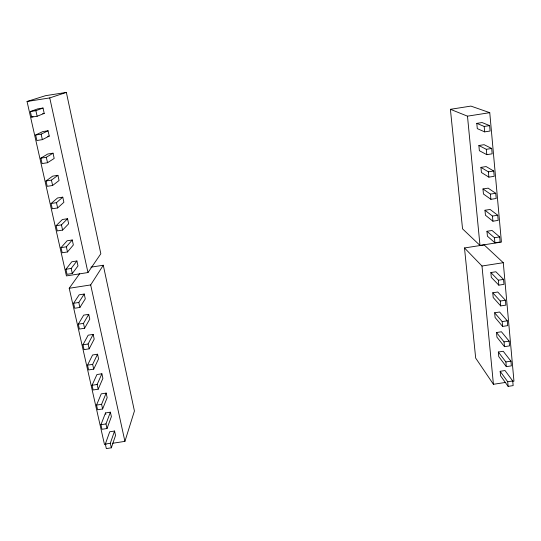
<?xml version="1.0" encoding="UTF-8"?>
<svg xmlns="http://www.w3.org/2000/svg" width="541" height="541" viewBox="0 0 541 541"><rect width="100%" height="100%" fill="white"/><g stroke="black" fill="none" stroke-linecap="round" stroke-linejoin="round"><path stroke-width="0.81" d="M112.663 443.262L124.917 441.361L134.425 411.004L103.284 265.246L90.902 267.173M111.324 447.813L115.544 435.451L114.564 431.028L109.722 431.779L105.319 444.053L106.34 448.584L111.324 447.813L110.31 443.282L114.564 431.028M107.01 428.519L111.378 416.651L110.384 412.181L105.515 412.939L100.957 424.705L101.992 429.297L107.01 428.519L105.982 423.928L110.384 412.181M102.634 408.976L107.165 397.628L106.158 393.097L101.255 393.855L96.541 405.108L97.59 409.76L102.634 408.976L101.593 404.323L106.158 393.097M98.205 389.189L102.898 378.362L101.884 373.777L96.947 374.541L92.065 385.266L93.126 389.973L98.205 389.189L97.15 384.475L101.884 373.777M93.721 369.145L98.577 358.859L97.549 354.213L92.585 354.984L87.534 365.161L88.609 369.936L93.721 369.145L92.653 364.37L97.549 354.213M89.177 348.837L94.202 339.106L93.16 334.406L88.169 335.183L82.942 344.806L84.038 349.635L89.177 348.837L88.095 344.002L93.16 334.406M84.579 328.265L89.772 319.109L88.717 314.348L83.693 315.132L78.296 324.174L79.399 329.07L84.579 328.265L83.483 323.369L88.717 314.348M79.912 307.43L85.289 298.855L84.22 294.034L79.162 294.825L73.583 303.278L74.699 308.242L79.912 307.43L78.803 302.466L84.22 294.034M124.917 441.361L90.678 284.931L103.284 265.246M87.973 272.549L100.829 253.756L66.36 92.416L45.505 95.689L27.05 101.485L66.428 275.91L87.973 272.549L49.752 97.914L66.36 92.416M106.131 444.269L104.494 444.526L69.221 288.279L79.676 273.651M72.325 273.509L77.992 265.908L76.896 260.985L71.791 261.783L65.914 269.262L67.057 274.334L72.325 273.509L71.189 268.444L76.896 260.985M67.497 251.944L73.353 244.972L72.251 239.988L67.104 240.792L61.038 247.636L62.195 252.769L67.497 251.944L66.347 246.804L72.251 239.988M62.607 230.087L68.653 223.764L67.537 218.713L62.357 219.524L56.095 225.719L57.272 230.919L62.607 230.087L61.444 224.88L67.537 218.713M57.65 207.933L63.892 202.273L62.763 197.161L57.549 197.972L51.091 203.497L52.274 208.772L57.65 207.933L56.467 202.659L62.763 197.161M52.626 185.482L59.07 180.505L57.921 175.318L52.68 176.143L46.012 180.978L47.216 186.327L52.626 185.482L51.429 180.133L57.921 175.318M47.534 162.719L54.188 158.445L53.025 153.191L47.743 154.016L40.866 158.148L42.083 163.571L47.534 162.719L46.316 157.296L53.025 153.191M42.367 139.646L49.238 136.089L48.054 130.766L42.746 131.598L35.645 135.007L36.883 140.504L42.367 139.646L41.136 134.148L48.054 130.766M37.133 116.247L44.22 113.434L43.023 108.038L37.674 108.876L30.357 111.541L31.615 117.113L37.133 116.247L35.882 110.668L43.023 108.038M31.615 117.113L33.062 116.545M27.05 101.485L49.752 97.914M30.357 111.541L35.882 110.668M42.692 113.671L44.22 113.434M35.645 135.007L41.136 134.148M47.716 136.325L49.238 136.089M40.866 158.148L46.316 157.296M450.403 109.309L470.9 106.097L489.761 112.677L501.426 242.084L479.989 245.425L462.548 228.85L450.403 109.309L467.478 116.159L489.761 112.677M46.012 180.978L51.429 180.133M476.797 123.368L482.045 122.543L489.619 125.6L490.105 131.03L484.689 131.876L477.29 128.623L476.797 123.368L484.195 126.445L489.619 125.6M51.091 203.497L56.467 202.659M478.88 145.515L484.094 144.697L491.688 148.464L492.168 153.82L486.792 154.658L479.367 150.702L478.88 145.515L486.298 149.309L491.688 148.464M56.095 225.719L61.444 224.88M480.942 167.379L486.122 166.567L493.723 171.024L494.203 176.305L488.861 177.137L481.422 172.498L480.942 167.379L488.374 171.855L493.723 171.024M61.038 247.636L66.347 246.804M482.971 188.951L488.124 188.153L495.739 193.279L496.212 198.493L490.903 199.318L483.451 194.009L482.971 188.951L490.423 194.104L495.739 193.279M65.914 269.262L71.189 268.444M484.979 210.253L490.099 209.455L497.727 215.237L498.193 220.383L492.919 221.201L485.453 215.25L484.979 210.253L492.445 216.062L497.727 215.237M69.221 288.279L90.678 284.931M486.961 231.284L492.046 230.493L499.688 236.911L500.148 241.989L494.907 242.801L487.427 236.214L486.961 231.284L494.44 237.729L494.907 242.801M73.583 303.278L78.803 302.466M494.44 237.729L499.688 236.911M505.74 382.392L493.426 384.299L475.681 358.101L464.489 247.961L484.154 244.904L503.279 262.703L513.95 381.121L512.307 381.371M78.296 324.174L83.483 323.369M464.489 247.961L481.984 266.016L503.279 262.703M490.849 272.549L495.867 271.765L503.536 279.406L503.982 284.35L498.809 285.154L491.302 277.35L490.849 272.549L498.356 280.211L498.809 285.154M82.942 344.806L88.095 344.002M498.356 280.211L503.536 279.406M492.756 292.789L497.747 292.018L505.422 300.241L505.862 305.124L500.723 305.922L493.203 297.536L492.756 292.789L500.276 301.039L500.723 305.922M87.534 365.161L92.653 364.37M500.276 301.039L505.422 300.241M494.643 312.786L499.6 312.015L507.282 320.813L507.715 325.635L502.616 326.426L495.083 317.472L494.643 312.786L502.17 321.604L502.616 326.426M92.065 385.266L97.15 384.475M502.17 321.604L507.282 320.813M496.503 332.526L501.426 331.761L509.122 341.121L509.548 345.875L504.476 346.666L496.936 337.158L496.503 332.526L504.036 341.905L504.476 346.666M96.541 405.108L101.593 404.323M504.036 341.905L509.122 341.121M498.335 352.029L503.231 351.271L510.934 361.172L511.36 365.865L506.315 366.649L498.768 356.6L498.335 352.029L505.882 361.949L506.315 366.649M100.957 424.705L105.982 423.928M505.882 361.949L510.934 361.172M500.155 371.295L505.017 370.538L512.726 380.965L513.145 385.605L508.134 386.382L500.581 375.812L500.155 371.295L507.708 381.743L508.134 386.382M105.319 444.053L110.31 443.282M507.708 381.743L512.726 380.965M105.515 412.939L105.847 414.426M467.478 116.159L479.989 245.425M481.984 266.016L493.426 384.299M484.195 126.445L484.689 131.876M486.298 149.309L486.792 154.658M488.374 171.855L488.861 177.137M490.423 194.104L490.903 199.318M492.445 216.062L492.919 221.201"/></g></svg>
